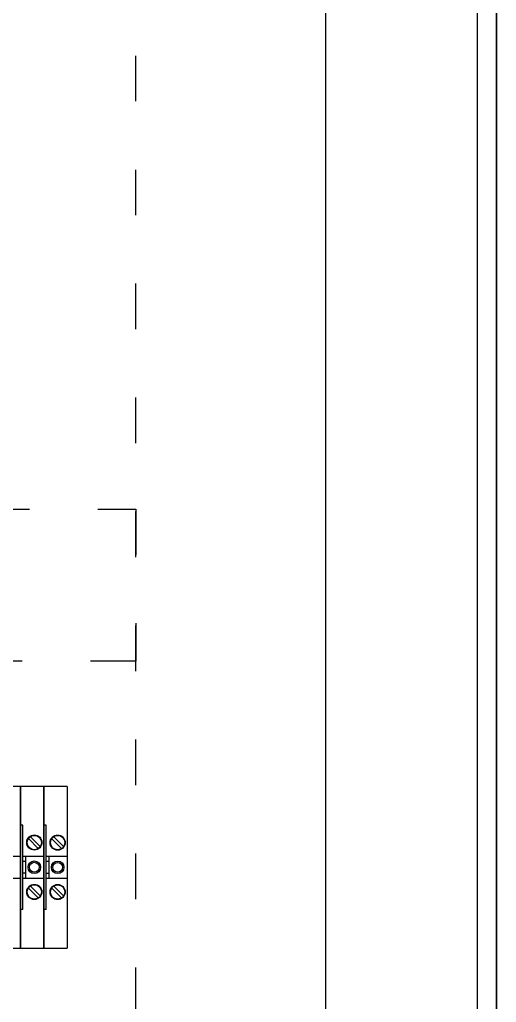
# Model space of a CAD drawing. Header units: millimetres. Extents: x 14879 to 38758, y -20740 to 1136.
# Drawn here: x 37991.5 to 38117.1, y -7383.9 to -7125.3 of the extents above; entities that cross this region are included whole.
import ezdxf

# ---------------------------------------------------------------- set-up
doc = ezdxf.new("R2010")
doc.units = ezdxf.units.MM
doc.linetypes.add('ACAD_ISO03W100', pattern=[30, 12, -18])
doc.linetypes.add('DOT', pattern=[0.559539, 0, -0.27977, 0, -0.27977])
doc.layers.add('1', color=7, linetype='Continuous')

msp = doc.modelspace()

# ---------------------------------------------------------------- linework, layer by layer
for p, q in [((38117.11, -5903.36), (38117.11, -7858.36)), ((38117.11, -7903.36), (38117.11, -5903.36)), ((38117.11, -7903.36), (38117.11, -5903.36)), ((38117.11, -5903.36), (38117.11, -7858.36)), ((38112.11, -7898.36), (38112.11, -5908.36)), ((38072.11, -5948.36), (38072.11, -7858.36))]:
    msp.add_line(p, q)
at = {"color": 1, "linetype": 'ACAD_ISO03W100'}
for points in [[(38022.12, -6510.84), (38072.11, -6510.84), (38072.11, -7776.75), (38022.12, -7776.75)], [(37412.11, -7294.11), (37412.11, -7254.11), (38022.12, -7254.11), (38022.12, -7294.11)]]:
    msp.add_lwpolyline(points, close=True, dxfattribs=at)
at = {"layer": '1', "color": 7}
for p, q in [((37991.74, -7327.12), (37985.59, -7327.12)), ((37991.74, -7369.65), (37991.74, -7327.12)), ((37991.74, -7327.13), (37991.74, -7337.26)), ((37997.89, -7327.13), (37991.74, -7327.13)), ((37997.89, -7369.66), (37997.89, -7327.13)), ((37997.89, -7327.15), (37997.89, -7337.27)), ((38004.04, -7327.15), (37997.89, -7327.15)), ((38004.04, -7327.15), (38004.04, -7337.27)), ((37992.34, -7337.26), (37991.74, -7337.26)), ((37991.74, -7337.26), (37991.74, -7359.51)), ((37992.34, -7359.51), (37992.34, -7337.26)), ((37998.49, -7337.27), (37997.89, -7337.27)), ((37997.89, -7337.27), (37997.89, -7359.52)), ((37998.49, -7359.52), (37998.49, -7337.27)), ((38004.04, -7337.27), (38004.04, -7359.52)), ((37996.38, -7343.41), (37993.81, -7340.85)), ((37994.31, -7340.35), (37996.88, -7342.92)), ((38002.53, -7343.43), (37999.96, -7340.86)), ((38000.46, -7340.36), (38003.03, -7342.93)), ((37991.74, -7345.52), (37986.19, -7345.52)), ((37997.89, -7345.53), (37992.34, -7345.53)), ((37992.34, -7346.78), (37993.07, -7346.78)), ((37993.07, -7346.78), (37993.07, -7345.53)), ((37993.07, -7349.98), (37993.07, -7346.78)), ((38004.04, -7345.55), (37998.49, -7345.55)), ((37998.49, -7346.8), (37999.22, -7346.8)), ((37999.22, -7346.8), (37999.22, -7345.55)), ((37999.22, -7350), (37999.22, -7346.8)), ((37986.19, -7351.22), (37991.74, -7351.22)), ((37993.07, -7349.98), (37992.34, -7349.98)), ((37992.34, -7351.23), (37997.89, -7351.23)), ((37993.07, -7351.23), (37993.07, -7349.98)), ((37999.22, -7350), (37998.49, -7350)), ((37998.49, -7351.25), (38004.04, -7351.25)), ((37999.22, -7351.25), (37999.22, -7350)), ((37996.38, -7356.41), (37993.81, -7353.85)), ((37994.31, -7353.35), (37996.88, -7355.92)), ((38002.53, -7356.43), (37999.96, -7353.86)), ((38000.46, -7353.36), (38003.03, -7355.93)), ((37992.34, -7359.51), (37991.74, -7359.51)), ((37991.74, -7359.51), (37991.74, -7369.66)), ((37998.49, -7359.52), (37997.89, -7359.52)), ((37997.89, -7359.52), (37997.89, -7369.67)), ((38004.04, -7359.52), (38004.04, -7369.67)), ((37985.59, -7369.65), (37991.74, -7369.65)), ((37991.74, -7369.66), (37997.89, -7369.66)), ((37997.89, -7369.67), (38004.04, -7369.67))]:
    msp.add_line(p, q, dxfattribs=at)
for centre, radius in [((37995.34, -7341.88), 2), ((37995.34, -7341.88), 1.9), ((38001.49, -7341.9), 2), ((38001.49, -7341.9), 1.9), ((37995.34, -7348.38), 1.65), ((38001.49, -7348.4), 1.65), ((37995.34, -7348.38), 1.3), ((38001.49, -7348.4), 1.3), ((37995.34, -7354.88), 2), ((37995.34, -7354.88), 1.9), ((38001.49, -7354.9), 2), ((38001.49, -7354.9), 1.9)]:
    msp.add_circle(centre, radius, dxfattribs=at)
at = {"layer": '1', "color": 7, "linetype": 'DOT'}
for p in [(37991.74, -7330.88), (37997.89, -7330.9)]:
    msp.add_point(p, dxfattribs=at)

doc.saveas('drawing.dxf')
